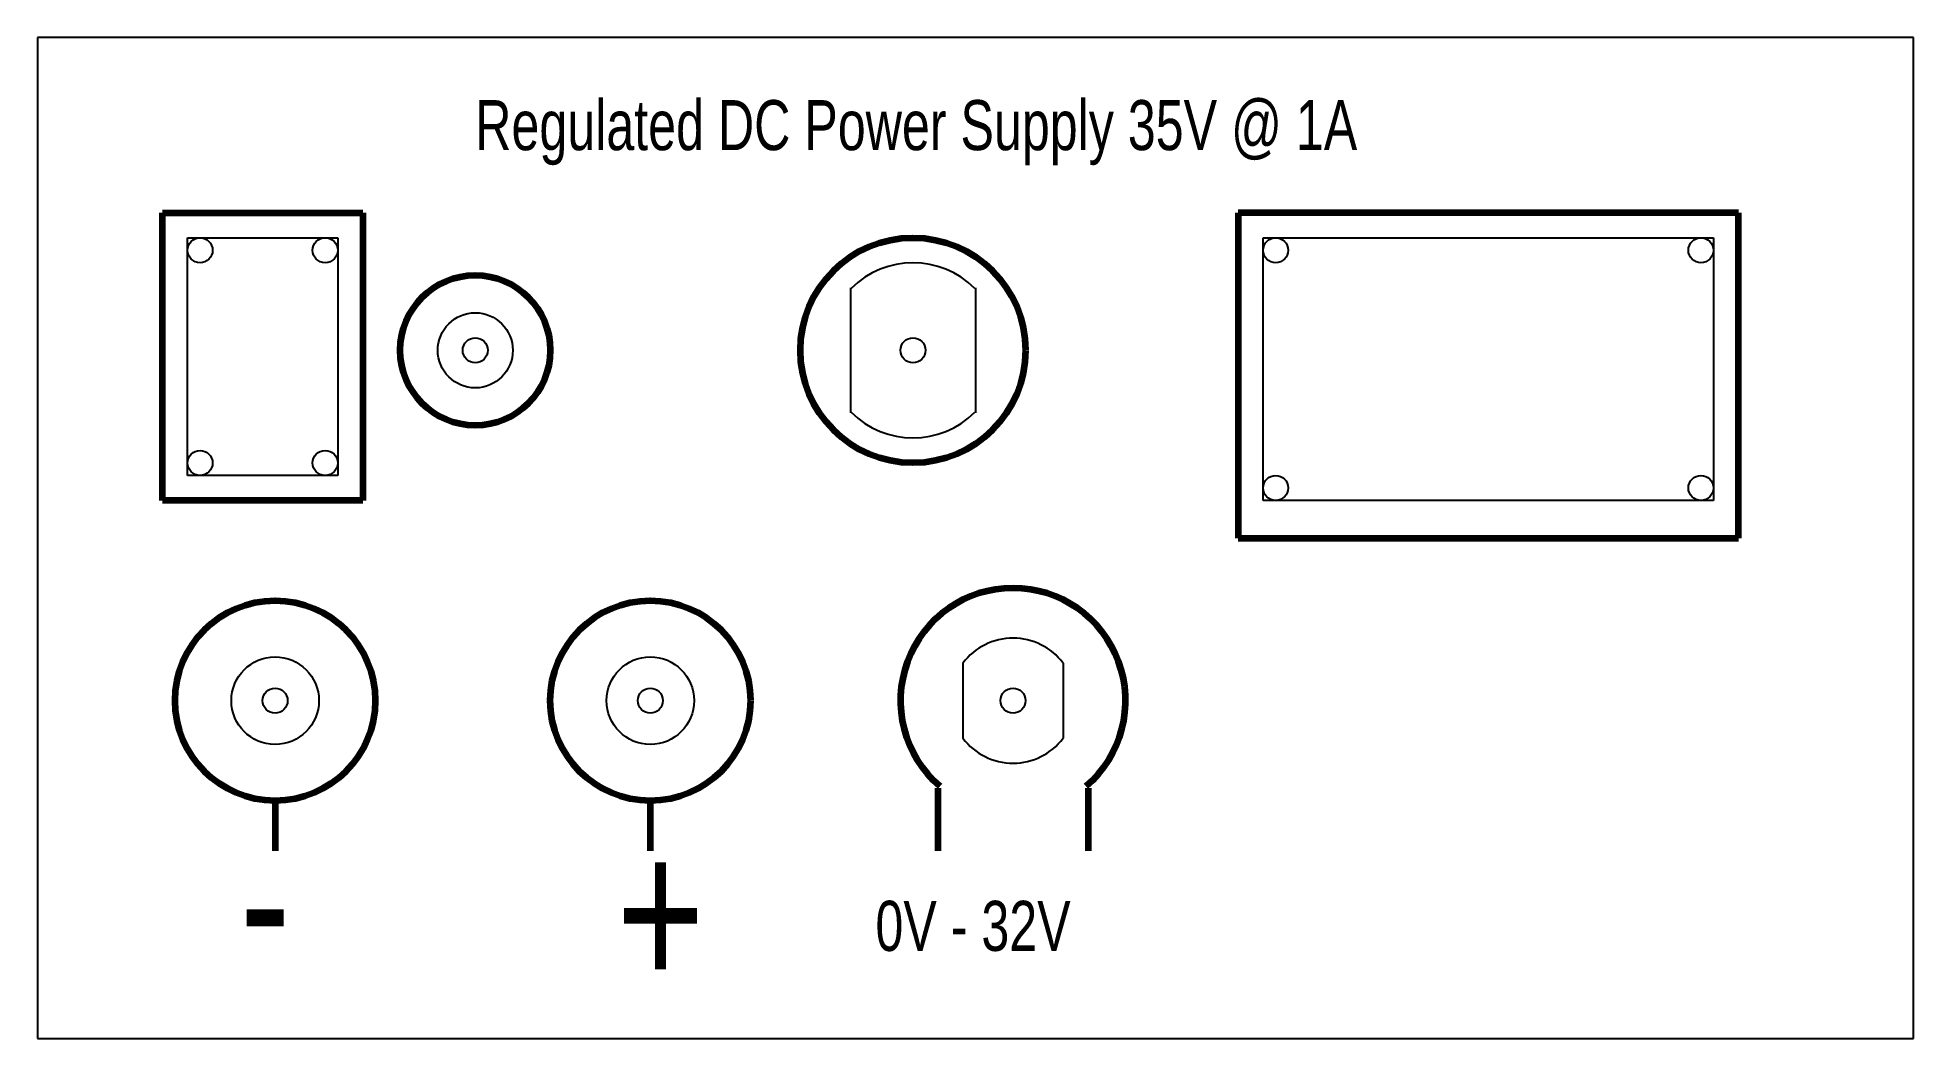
# Model space of a CAD drawing. Header units: millimetres. Extents: x 100 to 250, y 100 to 180.
import ezdxf

# ---------------------------------------------------------------- set-up
doc = ezdxf.new("R2010")
doc.units = ezdxf.units.MM
doc.layers.get('0').update_dxf_attribs({"linetype": 'CONTINUOUS', "lineweight": 25})
for name, color, linetype, lineweight in [('Panel Cutout', 7, 'CONTINUOUS', 25), ('Panel Print', 7, 'CONTINUOUS', 140), ('Text', 7, 'CONTINUOUS', 100)]:
    doc.layers.add(name, color=color, linetype=linetype, lineweight=lineweight)
doc.styles.get("Standard").update_dxf_attribs({"font": 'txt', "width": 0.75})

msp = doc.modelspace()

# ---------------------------------------------------------------- linework, layer by layer
for p, q in [((250, 180), (100, 180)), ((100, 180), (100, 100)), ((250, 100), (250, 180)), ((100, 100), (250, 100))]:
    msp.add_line(p, q)
at = {"layer": 'Panel Cutout'}
for p, q in [((112, 164), (124, 164)), ((112, 145), (112, 164)), ((124, 164), (124, 145)), ((198, 164), (234, 164)), ((198, 143), (198, 164)), ((234, 164), (234, 143)), ((165, 160), (165, 150)), ((175, 160), (175, 150)), ((124, 145), (112, 145)), ((234, 143), (198, 143)), ((174, 130), (174, 124)), ((182, 130), (182, 124))]:
    msp.add_line(p, q, dxfattribs=at)
for centre, radius in [((113, 163), 1), ((123, 163), 1), ((199, 163), 1), ((233, 163), 1), ((135, 155), 3), ((135, 155), 1), ((170, 155), 1), ((113, 146), 1), ((123, 146), 1), ((199, 144), 1), ((233, 144), 1), ((119, 127), 3.5), ((149, 127), 3.5), ((119, 127), 1), ((149, 127), 1), ((178, 127), 1)]:
    msp.add_circle(centre, radius, dxfattribs=at)
for centre, radius, start, end in [((170, 155), 7, 45, 135), ((170, 155), 7, 225, 315), ((178, 127), 5, 36.8699, 143.1301), ((178, 127), 5, 216.8699, 323.1301)]:
    msp.add_arc(centre, radius, start, end, dxfattribs=at)
at = {"layer": 'Panel Print'}
for p, q in [((110, 166), (126, 166)), ((110, 143), (110, 166)), ((126, 166), (126, 143)), ((196, 166), (196, 140)), ((236, 166), (196, 166)), ((236, 140), (236, 166)), ((126, 143), (110, 143)), ((196, 140), (236, 140)), ((172, 120), (172, 115)), ((184, 120), (184, 115)), ((119, 119), (119, 115)), ((149, 119), (149, 115))]:
    msp.add_line(p, q, dxfattribs=at)
for centre, radius in [((170, 155), 9), ((135, 155), 6), ((119, 127), 8), ((149, 127), 8)]:
    msp.add_circle(centre, radius, dxfattribs=at)
msp.add_arc((178, 127), 9, 310.6013, 229.3987, dxfattribs=at)

# ---------------------------------------------------------------- texts
at = {"layer": 'Text', "width": 100, "attachment_point": 1}
for s, insert, char_height in [('Regulated DC Power Supply 35V @ 1A', (135, 175), 4), ('+', (146.3, 116), 12), ('0V - 32V', (167, 111), 4), ('-', (116.2, 117), 12)]:
    msp.add_mtext(s, dxfattribs=dict(at, insert=insert, char_height=char_height))

doc.saveas('drawing.dxf')
